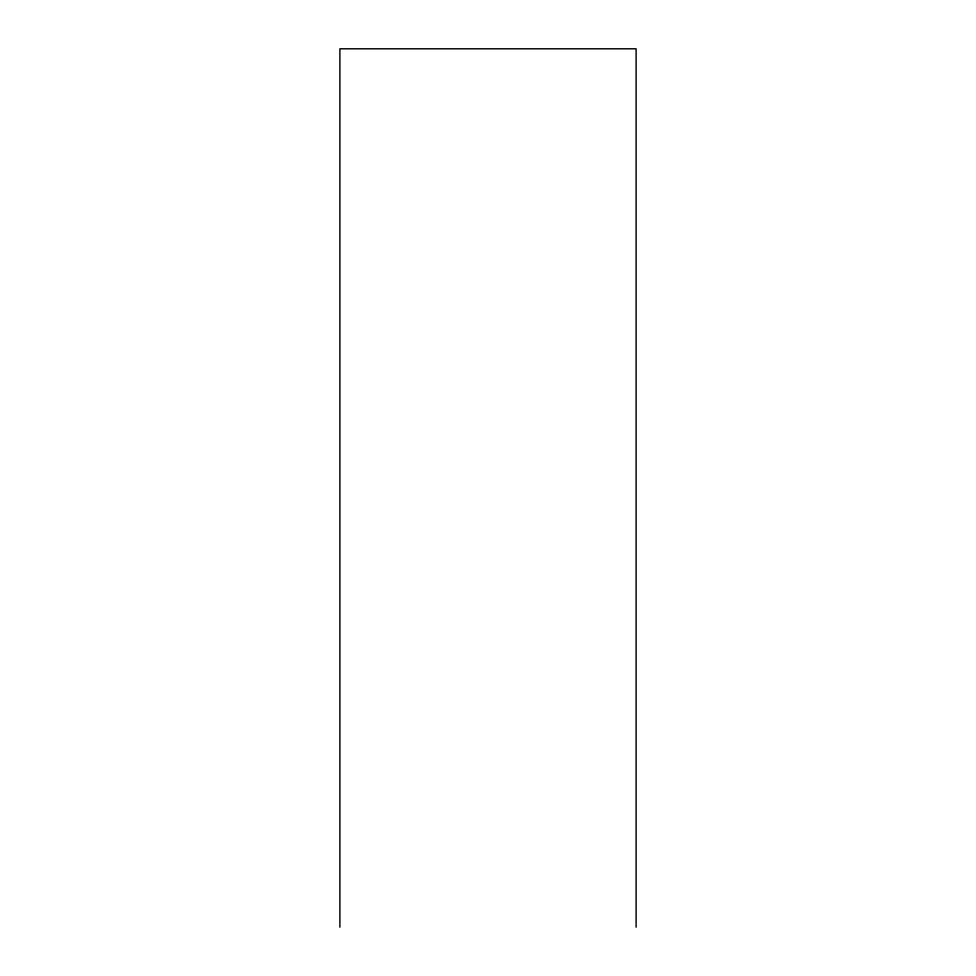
<?xml version="1.0" encoding="UTF-8"?>
<svg xmlns="http://www.w3.org/2000/svg" width="976" height="976" viewBox="0 0 976 976"><rect width="100%" height="100%" fill="white"/><g stroke="black" fill="none" stroke-linecap="round" stroke-linejoin="round"><path stroke-width="1.46" d="M636.108 927.2L636.108 48.8L339.892 48.8L339.892 927.2"/></g></svg>
